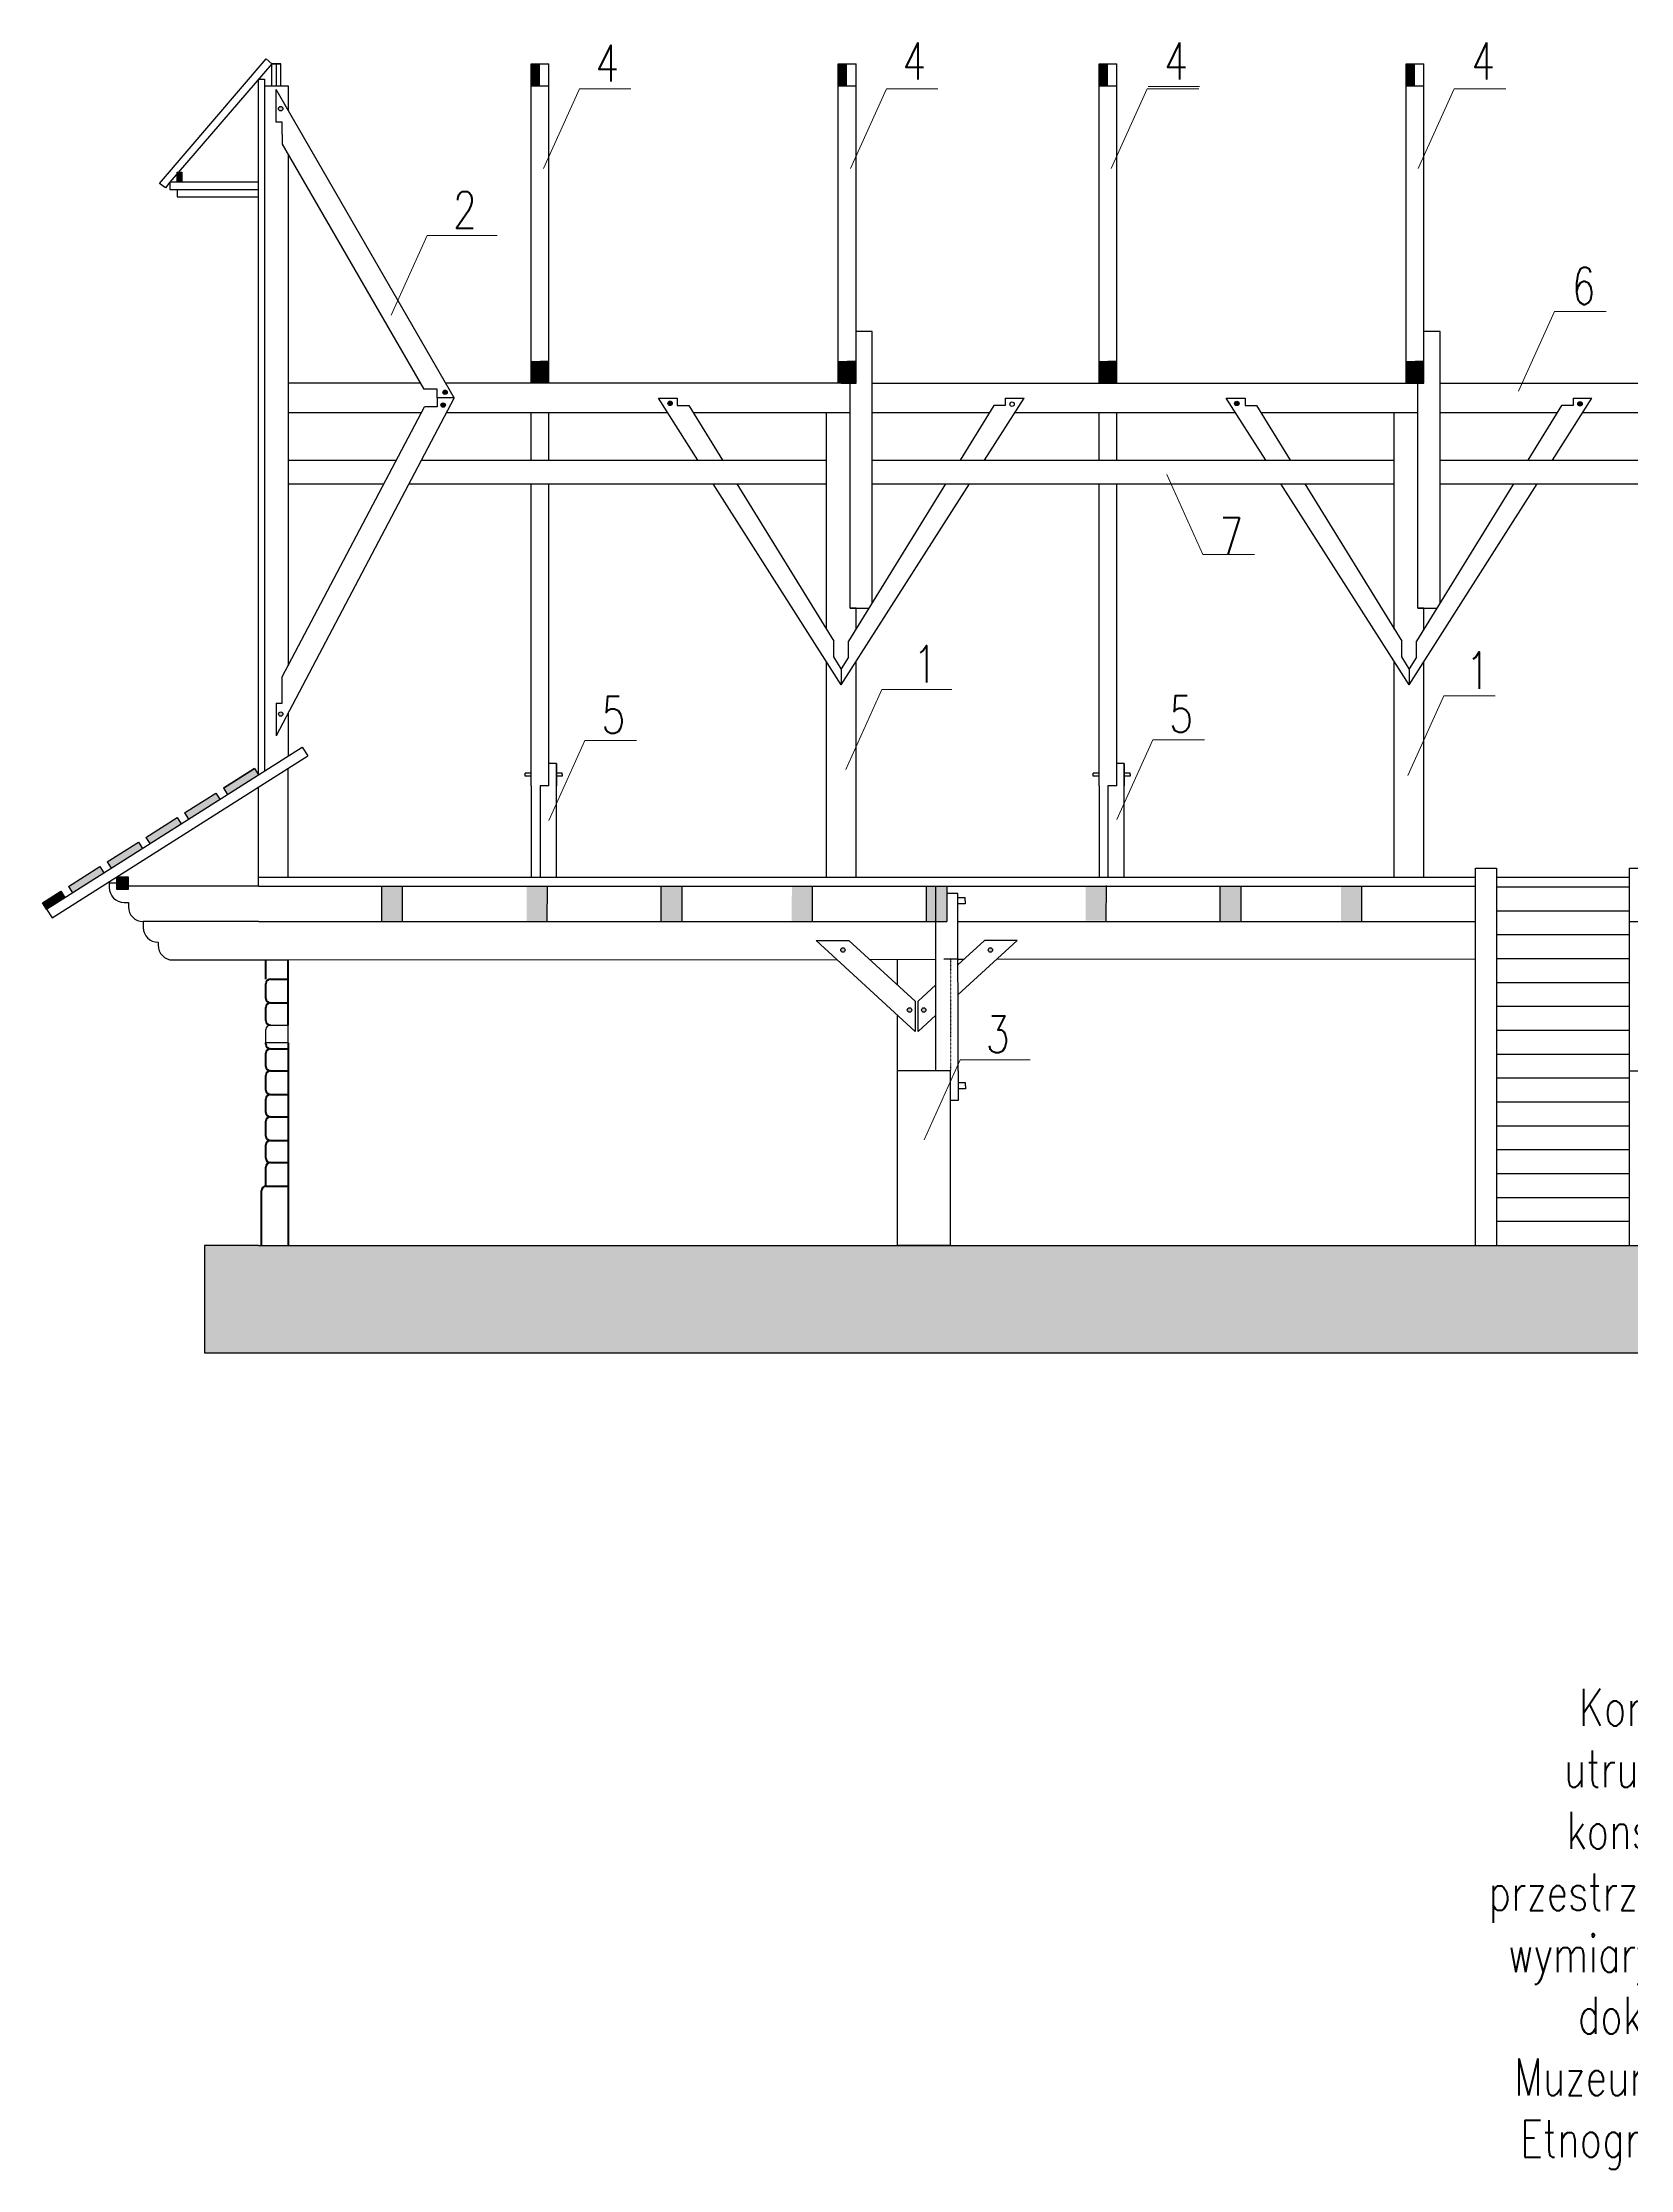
# Model space of a CAD drawing. Header units: millimetres. Extents: x -324080 to 120693, y -32448 to 53734.
# Drawn here: x -194321 to -188952, y 16848 to 24038 of the extents above; entities that cross this region are included whole.
import ezdxf

# ---------------------------------------------------------------- set-up
doc = ezdxf.new("R2010")
doc.units = ezdxf.units.MM
doc.linetypes.add('ACAD_ISO03W100', pattern=[30, 12, -18])
doc.layers.add('przekrój', color=6, linetype='Continuous', lineweight=50)
doc.styles.add('Opisowy', font='simplex.shx', dxfattribs={"width": 0.75, "height": 2.5})

msp = doc.modelspace()

# ---------------------------------------------------------------- hatches: boundary and pattern name
h = msp.add_hatch(color=256)
h.dxf.hatch_style = 1
h.paths.add_polyline_path([(-192638.72, 23966.39), (-192668.72, 23966.39), (-192668.72, 23891.39), (-192638.72, 23891.39)])
h = msp.add_hatch(color=256)
h.dxf.hatch_style = 1
h.paths.add_polyline_path([(-191600.58, 23966.39), (-191630.58, 23966.39), (-191630.58, 23891.39), (-191600.58, 23891.39)])
h = msp.add_hatch(color=256)
h.dxf.hatch_style = 1
h.paths.add_polyline_path([(-190718.72, 23966.39), (-190748.72, 23966.39), (-190748.72, 23891.39), (-190718.72, 23891.39)])
h = msp.add_hatch(color=256)
h.dxf.hatch_style = 1
h.paths.add_polyline_path([(-189680.58, 23966.39), (-189710.58, 23966.39), (-189710.58, 23891.39), (-189680.58, 23891.39)])
h = msp.add_hatch(color=256)
h.dxf.hatch_style = 1
h.paths.add_polyline_path([(-193508.3, 23814.42, 1), (-193523.3, 23814.42, 1)])
h.paths.add_polyline_path([(-193523.18, 21767.81, 1), (-193508.18, 21767.81, 1)])
h = msp.add_hatch(color=256)
h.dxf.hatch_style = 1
h.paths.add_polyline_path([(-193850.58, 23599.72), (-193865.58, 23599.72), (-193865.58, 23566.39), (-193850.58, 23566.39)])
h = msp.add_hatch(color=256)
h.dxf.hatch_style = 1
h.paths.add_polyline_path([(-192608.72, 22961.39), (-192668.72, 22961.39), (-192668.72, 22886.39), (-192608.72, 22886.39)])
h = msp.add_hatch(color=256)
h.dxf.hatch_style = 1
h.paths.add_polyline_path([(-191570.58, 22961.39), (-191630.58, 22961.39), (-191630.58, 22886.39), (-191570.58, 22886.39)])
h = msp.add_hatch(color=256)
h.dxf.hatch_style = 1
h.paths.add_polyline_path([(-190688.72, 22961.39), (-190748.72, 22961.39), (-190748.72, 22886.39), (-190688.72, 22886.39)])
h = msp.add_hatch(color=256)
h.dxf.hatch_style = 1
h.paths.add_polyline_path([(-189650.58, 22961.39), (-189710.58, 22961.39), (-189710.58, 22886.39), (-189650.58, 22886.39)])
h = msp.add_hatch(color=256)
h.dxf.hatch_style = 1
h.paths.add_polyline_path([(-192952.41, 22855.85, 1), (-192967.41, 22855.85, 1)])
h.paths.add_polyline_path([(-192958.88, 22812.51, 1), (-192973.88, 22812.51, 1)])
at = {"transparency": 33554687}
h = msp.add_hatch(color=256, dxfattribs=at)
h.dxf.hatch_style = 1
h.paths.add_polyline_path([(-192191.66, 22818.52, 1), (-192206.66, 22818.52, 1)])
h = msp.add_hatch(color=256, dxfattribs=at)
h.dxf.hatch_style = 1
h.paths.add_polyline_path([(-190290.64, 22817.99, 1), (-190275.64, 22817.99, 1)])
h = msp.add_hatch(color=256, dxfattribs=at)
h.dxf.hatch_style = 1
h.paths.add_polyline_path([(-189130.17, 22816.68, 1), (-189115.17, 22816.68, 1)])
h = msp.add_hatch(color=256)
h.dxf.hatch_style = 1
h.paths.add_polyline_path([(-193590.58, 21562.83), (-193603.96, 21583.94), (-193709.55, 21517.04), (-193696.17, 21495.92)])
h = msp.add_hatch(color=256)
h.dxf.hatch_style = 1
h.paths.add_polyline_path([(-193734.89, 21500.98), (-193840.47, 21434.07), (-193827.09, 21412.96), (-193721.51, 21479.86)])
h = msp.add_hatch(color=256)
h.dxf.hatch_style = 1
h.paths.add_polyline_path([(-193865.81, 21418.02), (-193971.4, 21351.11), (-193958.02, 21329.99), (-193852.43, 21396.9)])
h = msp.add_hatch(color=256)
h.dxf.hatch_style = 1
h.paths.add_polyline_path([(-193996.74, 21335.05), (-194102.33, 21268.15), (-194088.95, 21247.03), (-193983.36, 21313.93)])
h = msp.add_hatch(color=256)
h.dxf.hatch_style = 1
h.paths.add_polyline_path([(-194127.67, 21252.09), (-194233.26, 21185.18), (-194219.87, 21164.06), (-194114.29, 21230.97)])
h = msp.add_hatch(color=256)
h.dxf.hatch_style = 1
h.paths.add_polyline_path([(-194030.45, 21216.39), (-194070.45, 21216.39), (-194070.45, 21176.39), (-194030.45, 21176.39)])
h = msp.add_hatch(color=256)
h.dxf.hatch_style = 1
h.paths.add_polyline_path([(-194321.01, 21129.57), (-194307.63, 21108.46), (-194245.22, 21148.01), (-194258.6, 21169.12)])
h = msp.add_hatch(color=256)
h.dxf.hatch_style = 1
h.paths.add_polyline_path([(-193104.52, 21184.67), (-193174.01, 21184.75), (-193174.18, 21065.81), (-193104.7, 21065.72)])
h = msp.add_hatch(color=256)
h.dxf.hatch_style = 1
h.paths.add_polyline_path([(-192615.31, 21185.48), (-192684.41, 21185.57), (-192684.64, 21066.39), (-192615.58, 21066.3)])
h = msp.add_hatch(color=256)
h.dxf.hatch_style = 1
h.paths.add_polyline_path([(-192229.2, 21064.5), (-192159.73, 21064.4), (-192159.54, 21183.47), (-192229.04, 21183.56)])
h = msp.add_hatch(color=256)
h.dxf.hatch_style = 1
h.paths.add_polyline_path([(-191718.44, 21185.48), (-191787.54, 21185.57), (-191787.78, 21066.39), (-191718.71, 21066.3)])
h = msp.add_hatch(color=256)
h.dxf.hatch_style = 1
h.paths.add_polyline_path([(-191263, 21185.48), (-191332.1, 21185.57), (-191332.33, 21066.39), (-191263.27, 21066.3)])
h = msp.add_hatch(color=256)
h.dxf.hatch_style = 1
h.paths.add_polyline_path([(-190725.28, 21188.07), (-190794.37, 21188.16), (-190794.61, 21068.98), (-190725.54, 21068.88)])
h = msp.add_hatch(color=256)
h.dxf.hatch_style = 1
h.paths.add_polyline_path([(-190339.17, 21066.39), (-190269.93, 21066.29), (-190269.74, 21185.59), (-190339.01, 21185.67)])
h = msp.add_hatch(color=256)
h.dxf.hatch_style = 1
h.paths.add_polyline_path([(-189861.69, 21185.48), (-189930.79, 21185.57), (-189931.02, 21066.39), (-189861.96, 21066.3)])
h = msp.add_hatch(color=256)
h.dxf.hatch_style = 1
h.paths.add_polyline_path([(-191397.11, 20767.28, 1), (-191382.11, 20767.28, 1)])
h.paths.add_polyline_path([(-191622.39, 20970.38, 1), (-191607.39, 20970.38, 1)])
h = msp.add_hatch(color=256)
h.dxf.hatch_style = 1
h.paths.add_polyline_path([(-191349.05, 20767.28, 1), (-191334.05, 20767.28, 1)])
h.paths.add_polyline_path([(-191123.77, 20970.38, 1), (-191108.77, 20970.38, 1)])
h = msp.add_hatch(dxfattribs=at)
h.set_pattern_fill('GRAVEL', color=256, scale=12.5)
h.set_pattern_definition([(228.01279, (-214356.793, 31235.84), (-2540, -2857.5), [42.7152, -4228.8105]), (184.96974, (-214385.368, 31204.09), (3809.9999985, 317.500018), [73.3006, -7256.756]), (132.51045, (-214458.393, 31197.74), (3175.000001, -3492.499999), [51.6852, -5116.8403]), (267.27369, (-214582.218, 31118.366), (317.500001, 6350), [66.7506, -6608.3047]), (292.833654, (-214585.393, 31051.69), (-1587.5, 3810), [65.4542, -6479.976]), (357.27369, (-214559.993, 30991.366), (-6350, 317.500001), [66.7506, -6608.3047]), (37.69424, (-214493.318, 30988.191), (-4127.5, -3175.0000002), [88.2742, -8739.1394]), (72.25533, (-214423.468, 31042.166), (2222.5000006, 6985), [83.34, -8250.657]), (121.429566, (-214398.068, 31121.54), (-2540.0000004, 4127.5), [66.9766, -6630.6932]), (175.23636, (-214432.993, 31178.69), (3492.5, -317.5), [76.4642, -3746.742]), (222.397438, (-214509.193, 31185.041), (-3810, -3492.5), [98.8847, -9789.5966]), (138.81407, (-214267.893, 31115.19), (-2222.5, 1905), [33.7506, -3341.3207]), (171.469234, (-214293.293, 31137.416), (4127.5, -634.999999), [64.2102, -6356.83]), (225, (-214356.8, 31146.94), (-4e-14, -317.5), [44.9012, -404.1116]), (203.19859, (-214379.018, 31185.04), (1587.5, 635), [24.1802, -2393.8278]), (291.8014, (-214401.24, 31175.516), (-317.5, 952.5), [34.1957, -1675.594]), (30.96376, (-214388.543, 31143.766), (952.5, 635), [55.54, -1795.7873]), (161.56505, (-214340.92, 31172.34), (635, -317.5), [40.161, -963.8623]), (16.38954, (-214585.393, 31175.516), (3175, 952.5), [56.261, -5569.8533]), (70.346176, (-214531.418, 31191.39), (-1270, -3492.5), [47.2, -4672.777]), (293.19859, (-214340.918, 31235.84), (-635, 1587.5), [48.36, -2369.648]), (343.61046, (-214321.868, 31191.39), (-3175, 952.5), [56.261, -5569.8533]), (339.44395, (-214585.393, 30978.666), (-1587.5, 635), [54.2544, -2658.4668]), (294.77514, (-214534.593, 30959.616), (-1587.500002, 3492.499999), [45.459, -4500.4492]), (66.80141, (-214337.743, 30918.34), (635, 1587.5), [48.36, -2369.648]), (17.354025, (-214318.693, 30962.79), (-4127.5, -1270), [53.2228, -5269.047]), (69.44395, (-214493.318, 30918.34), (-635, -1587.5), [27.1272, -2685.594]), (101.30993, (-214356.79, 30918.34), (-317.5, 1270), [16.1893, -1602.7494]), (165.96376, (-214359.97, 30934.216), (952.5, -317.5), [65.4542, -1243.6318]), (186.009006, (-214423.468, 30950.09), (3175, 317.5), [60.6584, -6005.1706]), (303.69007, (-214388.54, 31115.19), (-317.5, 635), [45.7905, -1098.972]), (353.157227, (-214363.143, 31077.09), (5397.5, -634.9999997), [79.9446, -7914.5011]), (60.9454, (-214283.768, 31067.566), (-1270, -2222.5), [32.6885, -3236.174]), (90, (-214267.9, 31096.14), (-317.5, 317.5), [19.05, -298.45]), (120.25644, (-214429.818, 30959.616), (1270, -2222.5), [44.1084, -4366.7426]), (48.01279, (-214452.043, 30997.716), (2540, 2857.5), [85.4304, -4186.0953]), (0, (-214394.9, 31061.2), (317.5, 317.5), [82.55, -234.95]), (325.30485, (-214312.343, 31061.216), (3175.000001, -2222.499998), [50.2012, -4969.9146]), (254.0546, (-214271.068, 31032.64), (-317.5, -1270), [46.2286, -2265.2063]), (207.645975, (-214283.768, 30988.19), (-6032.5, -3174.9999996), [75.2681, -7451.558]), (175.42608, (-214350.443, 30953.266), (-4127.5, 317.5), [79.6287, -7883.2308])])
h.paths.add_polyline_path([(-184202.16, 19971.39), (-184252.16, 19971.39), (-193590.58, 19971.39), (-193773.08, 19971.39), (-193773.08, 19728.89), (-193773.08, 19658.89), (-193773.08, 19608.89), (-184202.16, 19608.89)])

# ---------------------------------------------------------------- linework, layer by layer
for p, q in [((-193925.58, 23561.39), (-193564.51, 23982.72)), ((-193545.58, 23966.39), (-193890.58, 23566.39)), ((-193564.51, 23982.72), (-193545.58, 23966.39)), ((-193545.58, 23966.39), (-193515.58, 23966.39)), ((-193515.58, 23966.39), (-193545.58, 23966.39)), ((-193545.58, 23891.39), (-193545.58, 23966.39)), ((-193530.58, 23966.39), (-193530.58, 23891.39)), ((-193515.58, 23891.39), (-193515.58, 23966.39)), ((-192668.72, 22886.39), (-192668.72, 23966.39)), ((-192668.72, 23966.39), (-192608.72, 23966.39)), ((-192608.72, 22886.39), (-192608.72, 23966.39)), ((-191630.58, 22886.39), (-191630.58, 23966.39)), ((-191630.58, 23966.39), (-191570.58, 23966.39)), ((-191570.58, 22886.39), (-191570.58, 23966.39)), ((-190748.72, 22886.39), (-190748.72, 23966.39)), ((-190748.72, 23966.39), (-190688.72, 23966.39)), ((-190688.72, 22886.39), (-190688.72, 23966.39)), ((-189710.58, 22886.39), (-189710.58, 23966.39)), ((-189710.58, 23966.39), (-189650.58, 23966.39)), ((-189650.58, 22886.39), (-189650.58, 23966.39)), ((-193590.58, 21562.83), (-193590.58, 23914.22)), ((-193590.58, 23914.22), (-193570.58, 23914.22)), ((-193570.58, 23914.22), (-193570.58, 21575.5)), ((-193570.58, 23891.39), (-193490.58, 23891.39)), ((-193570.58, 23891.39), (-193570.58, 23566.39)), ((-192929.08, 22836.63), (-193530.58, 23879.15)), ((-193530.58, 23768.89), (-193530.58, 23879.15)), ((-193490.58, 23891.39), (-193490.58, 23809.82)), ((-192668.72, 23891.39), (-192608.72, 23891.39)), ((-191630.58, 23891.39), (-191570.58, 23891.39)), ((-190748.72, 23891.39), (-190688.72, 23891.39)), ((-189710.58, 23891.39), (-189650.58, 23891.39)), ((-193510.58, 23768.89), (-193530.58, 23768.89)), ((-193510.58, 23728.89), (-193510.58, 23768.89)), ((-193510.58, 23728.89), (-193510.58, 23694.32)), ((-193510.58, 23694.32), (-193031.69, 22866.51)), ((-193490.58, 23659.75), (-193490.58, 21931.39)), ((-193865.58, 23566.39), (-193865.58, 23599.72)), ((-193865.58, 23599.72), (-193850.58, 23599.72)), ((-193850.58, 23599.72), (-193850.58, 23566.39)), ((-193905.58, 23546.39), (-193925.58, 23561.39)), ((-193890.58, 23566.39), (-193905.58, 23546.39)), ((-193590.58, 23566.39), (-193890.58, 23566.39)), ((-193890.58, 23566.39), (-193890.58, 23541.39)), ((-193890.58, 23541.39), (-193590.58, 23541.39)), ((-193865.58, 23541.39), (-193865.58, 23516.39)), ((-193865.58, 23516.39), (-193590.58, 23516.39)), ((-191515.58, 23061.39), (-191570.58, 23061.39)), ((-191515.58, 22144.63), (-191515.58, 23061.39)), ((-189595.58, 23061.39), (-189650.58, 23061.39)), ((-189595.58, 22144.63), (-189595.58, 23061.39)), ((-192638.72, 22961.39), (-192608.72, 22961.39)), ((-191600.58, 22961.39), (-191570.58, 22961.39)), ((-190718.72, 22961.39), (-190688.72, 22961.39)), ((-189680.58, 22961.39), (-189650.58, 22961.39)), ((-193043.19, 22886.39), (-193490.58, 22886.39)), ((-192986.76, 22866.51), (-193031.69, 22866.51)), ((-192986.67, 22836.51), (-192986.76, 22866.51)), ((-191620.58, 22886.39), (-192957.79, 22886.39)), ((-191620.58, 22886.39), (-191570.58, 22886.39)), ((-191570.58, 22886.39), (-191590.58, 22886.39)), ((-191590.58, 22126.39), (-191590.58, 22886.39)), ((-191515.58, 22886.39), (-189650.58, 22886.39)), ((-189670.58, 22126.39), (-189670.58, 22886.39)), ((-189595.58, 22886.39), (-187830.58, 22886.39)), ((-192929.08, 22836.63), (-193530.58, 21694.4)), ((-193510.58, 21893.39), (-193029.99, 22806.51)), ((-192986.59, 22806.51), (-193029.99, 22806.51)), ((-192929.08, 22836.63), (-192986.67, 22836.47)), ((-192986.67, 22836.51), (-192986.59, 22806.51)), ((-192104.89, 22626.39), (-192238.72, 22836.39)), ((-192238.72, 22836.39), (-192175.21, 22836.39)), ((-192175.21, 22836.39), (-192175.21, 22811.39)), ((-192175.21, 22811.39), (-192136.3, 22811.39)), ((-192136.3, 22811.39), (-192022.34, 22626.39)), ((-191104.86, 22811.39), (-191218.82, 22626.39)), ((-191136.26, 22626.39), (-191002.44, 22836.39)), ((-191065.95, 22811.39), (-191104.86, 22811.39)), ((-191065.95, 22836.39), (-191002.44, 22836.39)), ((-191065.95, 22836.39), (-191065.95, 22811.39)), ((-190184.89, 22626.39), (-190318.72, 22836.39)), ((-190318.72, 22836.39), (-190255.21, 22836.39)), ((-190255.21, 22836.39), (-190255.21, 22811.39)), ((-190255.21, 22811.39), (-190216.3, 22811.39)), ((-190216.3, 22811.39), (-190102.34, 22626.39)), ((-189184.86, 22811.39), (-189298.82, 22626.39)), ((-189216.26, 22626.39), (-189082.44, 22836.39)), ((-189145.95, 22811.39), (-189184.86, 22811.39)), ((-189145.95, 22836.39), (-189082.44, 22836.39)), ((-189145.95, 22836.39), (-189145.95, 22811.39)), ((-193040.58, 22786.39), (-193490.58, 22786.39)), ((-192206.85, 22786.39), (-192955.54, 22786.39)), ((-192206.85, 22786.39), (-192955.54, 22786.39)), ((-192668.72, 22626.39), (-192668.72, 22786.39)), ((-192608.72, 22626.39), (-192608.72, 22786.39)), ((-191590.58, 22786.39), (-192120.9, 22786.39)), ((-191670.58, 22055.35), (-191670.58, 22786.39)), ((-191120.26, 22786.39), (-191515.58, 22786.39)), ((-190286.85, 22786.39), (-191034.3, 22786.39)), ((-190748.72, 22626.39), (-190748.72, 22786.39)), ((-190688.72, 22626.39), (-190688.72, 22786.39)), ((-189750.58, 22786.39), (-190200.9, 22786.39)), ((-189670.58, 22786.39), (-189750.58, 22786.39)), ((-189750.58, 22055.35), (-189750.58, 22786.39)), ((-189200.26, 22786.39), (-189595.58, 22786.39)), ((-188466.85, 22786.39), (-189114.3, 22786.39)), ((-193490.58, 22626.39), (-193124.79, 22626.39)), ((-193039.8, 22626.39), (-191670.58, 22626.39)), ((-191515.58, 22626.39), (-189750.58, 22626.39)), ((-189595.58, 22626.39), (-187930.58, 22626.39)), ((-193490.58, 22546.39), (-193166.89, 22546.39)), ((-193081.92, 22546.39), (-191670.58, 22546.39)), ((-192668.72, 21525.57), (-192668.72, 22546.39)), ((-192608.72, 21736.66), (-192608.72, 22546.39)), ((-191620.58, 21866.39), (-192053.91, 22546.39)), ((-191973.06, 22546.39), (-191645.58, 22014.77)), ((-191620.58, 21866.39), (-191187.25, 22546.39)), ((-191268.1, 22546.39), (-191595.58, 22014.75)), ((-191515.58, 22546.39), (-189750.58, 22546.39)), ((-190748.72, 21525.57), (-190748.72, 22546.39)), ((-190688.72, 21736.66), (-190688.72, 22546.39)), ((-189700.58, 21866.39), (-190133.91, 22546.39)), ((-190053.06, 22546.39), (-189725.58, 22014.77)), ((-189700.58, 21866.39), (-189267.25, 22546.39)), ((-189348.1, 22546.39), (-189675.58, 22014.75)), ((-189595.58, 22546.39), (-187930.58, 22546.39)), ((-191570.58, 22126.39), (-191590.58, 22126.39)), ((-191590.58, 22126.39), (-191526.82, 22126.39)), ((-191570.58, 22055.35), (-191570.58, 22126.39)), ((-191570.58, 22126.39), (-191526.82, 22126.39)), ((-189650.58, 22126.39), (-189670.58, 22126.39)), ((-189670.58, 22126.39), (-189606.82, 22126.39)), ((-189650.58, 22055.35), (-189650.58, 22126.39)), ((-189650.58, 22126.39), (-189606.82, 22126.39)), ((-191645.58, 21960.85), (-191645.58, 22014.77)), ((-191595.58, 21960.2), (-191595.58, 22014.75)), ((-189725.58, 21960.85), (-189725.58, 22014.77)), ((-189675.58, 21960.2), (-189675.58, 22014.75)), ((-191670.58, 21216.39), (-191670.58, 21944.85)), ((-191620.59, 21920.3), (-191645.58, 21960.85)), ((-191595.58, 21960.2), (-191620.59, 21920.3)), ((-191570.58, 21216.39), (-191570.58, 21944.85)), ((-189750.58, 21216.39), (-189750.58, 21944.85)), ((-189700.59, 21920.3), (-189725.58, 21960.85)), ((-189675.58, 21960.2), (-189700.59, 21920.3)), ((-189650.58, 21216.39), (-189650.58, 21944.85)), ((-193510.58, 21804.4), (-193510.58, 21893.39)), ((-191620.59, 21920.3), (-191620.58, 21866.39)), ((-189700.59, 21920.3), (-189700.58, 21866.39)), ((-193530.58, 21804.4), (-193530.58, 21694.4)), ((-193530.58, 21804.4), (-193510.58, 21804.4)), ((-193490.58, 21770.36), (-193490.58, 21626.19)), ((-192608.72, 21525.57), (-192608.72, 21736.66)), ((-190688.72, 21525.57), (-190688.72, 21736.66)), ((-194307.63, 21108.46), (-193442.76, 21656.5)), ((-193442.76, 21656.5), (-193424.02, 21626.93)), ((-194288.9, 21078.89), (-193424.02, 21626.93)), ((-193709.55, 21517.04), (-193603.96, 21583.94)), ((-193603.96, 21583.94), (-193709.55, 21517.04)), ((-193603.96, 21583.94), (-193590.58, 21562.83)), ((-193490.58, 21216.39), (-193490.58, 21584.76)), ((-192583.72, 21600.57), (-192608.72, 21600.57)), ((-192583.72, 21216.39), (-192583.72, 21600.57)), ((-192583.72, 21600.57), (-192583.72, 21525.57)), ((-190663.72, 21600.57), (-190688.72, 21600.57)), ((-190663.72, 21216.39), (-190663.72, 21600.57)), ((-190663.72, 21600.57), (-190663.72, 21525.57)), ((-193840.47, 21434.07), (-193734.89, 21500.98)), ((-193734.89, 21500.98), (-193721.51, 21479.86)), ((-193709.55, 21517.04), (-193696.17, 21495.92)), ((-193590.58, 21216.39), (-193590.58, 21521.39)), ((-192668.72, 21568.07), (-192688.72, 21568.07)), ((-192688.72, 21558.07), (-192688.72, 21568.07)), ((-192668.72, 21558.07), (-192688.72, 21558.07)), ((-192668.72, 21525.57), (-192668.72, 21216.39)), ((-192608.72, 21525.57), (-192638.72, 21525.57)), ((-192638.72, 21525.57), (-192638.72, 21216.39)), ((-192563.72, 21568.07), (-192583.72, 21568.07)), ((-192563.72, 21558.07), (-192583.72, 21558.07)), ((-192563.72, 21563.07), (-192563.72, 21568.07)), ((-192563.72, 21563.07), (-192563.72, 21558.07)), ((-190748.72, 21568.07), (-190768.72, 21568.07)), ((-190768.72, 21558.07), (-190768.72, 21568.07)), ((-190748.72, 21558.07), (-190768.72, 21558.07)), ((-190748.72, 21525.57), (-190748.72, 21216.39)), ((-190688.72, 21525.57), (-190718.72, 21525.57)), ((-190718.72, 21525.57), (-190718.72, 21216.39)), ((-190643.72, 21568.07), (-190663.72, 21568.07)), ((-190643.72, 21558.07), (-190663.72, 21558.07)), ((-190643.72, 21563.07), (-190643.72, 21568.07)), ((-190643.72, 21563.07), (-190643.72, 21558.07)), ((-193840.47, 21434.07), (-193827.09, 21412.96)), ((-193971.4, 21351.11), (-193865.81, 21418.02)), ((-193865.81, 21418.02), (-193852.43, 21396.9)), ((-194102.33, 21268.15), (-193996.74, 21335.05)), ((-193996.74, 21335.05), (-193983.36, 21313.93)), ((-193971.4, 21351.11), (-193958.02, 21329.99)), ((-194233.26, 21185.18), (-194127.67, 21252.09)), ((-194127.67, 21252.09), (-194114.29, 21230.97)), ((-194102.33, 21268.15), (-194088.95, 21247.03)), ((-194030.45, 21216.39), (-194070.45, 21216.39)), ((-194070.45, 21216.39), (-194070.45, 21176.39)), ((-194030.45, 21176.39), (-194030.45, 21216.39)), ((-193590.58, 21186.39), (-193590.58, 21216.39)), ((-193590.58, 21216.39), (-189475.58, 21216.39)), ((-189475.58, 19971.39), (-189475.58, 21246.39)), ((-189475.58, 21246.39), (-189405.58, 21246.39)), ((-189405.58, 21246.39), (-189405.58, 19971.39)), ((-189405.58, 21216.39), (-188955.58, 21216.39)), ((-188955.58, 21066.39), (-188955.58, 21246.39)), ((-188955.58, 21246.39), (-188885.58, 21246.39)), ((-194321.01, 21129.57), (-194258.6, 21169.12)), ((-194258.6, 21169.12), (-194245.22, 21148.01)), ((-194233.26, 21185.18), (-194219.87, 21164.06)), ((-194070.45, 21196.39), (-194095.45, 21196.39)), ((-194095.45, 21196.39), (-194095.45, 21181.39)), ((-194070.45, 21176.39), (-194030.45, 21176.39)), ((-193590.58, 21186.39), (-194030.45, 21186.39)), ((-193590.58, 21186.39), (-189475.58, 21186.39)), ((-191300.58, 20561.39), (-191300.58, 21186.39)), ((-191226.76, 21161.39), (-191263.27, 21161.32)), ((-191225.58, 20561.39), (-191226.76, 21161.39)), ((-191201.71, 21146.39), (-191226.73, 21146.34)), ((-191201.71, 21136.39), (-191201.71, 21146.39)), ((-194307.63, 21108.46), (-194321.01, 21129.57)), ((-194307.63, 21108.46), (-194307.63, 21108.46)), ((-194307.63, 21108.46), (-194288.9, 21078.89)), ((-194045.45, 21131.39), (-194030.45, 21131.39)), ((-194030.45, 21131.39), (-194030.45, 21116.39)), ((-191201.71, 21126.39), (-191226.69, 21126.34)), ((-191201.71, 21136.39), (-191201.71, 21126.39)), ((-193590.58, 21066.39), (-193980.45, 21066.39)), ((-193980.45, 21066.39), (-193980.45, 21066.39)), ((-193980.45, 21066.39), (-193980.45, 21046.39)), ((-193930.45, 20996.39), (-193930.45, 20996.39)), ((-193930.45, 20996.39), (-193930.44, 20986.46)), ((-193590.58, 21066.39), (-191263.27, 21066.39)), ((-191370.58, 20694.94), (-191705.39, 21002.68)), ((-191705.39, 21002.68), (-191594.46, 21002.58)), ((-191370.58, 20796.81), (-191594.46, 21002.58)), ((-191226.57, 21066.39), (-189475.58, 21066.39)), ((-191226.28, 20920.24), (-191136.7, 21002.58)), ((-191226.08, 20818.56), (-191025.76, 21002.68)), ((-191025.76, 21002.68), (-191136.7, 21002.58)), ((-188955.58, 21066.39), (-184252.16, 21066.39)), ((-188955.58, 19971.39), (-188955.58, 21066.39)), ((-193880.4, 20936.5), (-193490.58, 20936.5)), ((-193490.58, 20936.84), (-191635.52, 20938.45)), ((-191524.79, 20938.55), (-191300.58, 20938.74)), ((-191430.58, 20851.96), (-191430.58, 20938.63)), ((-191226.32, 20938.81), (-191273.66, 20938.77)), ((-191226.32, 20938.81), (-191206.07, 20938.83)), ((-191095.13, 20938.92), (-189475.58, 20940.33)), ((-191370.58, 20796.81), (-191370.58, 20694.94)), ((-191360.58, 20796.81), (-191300.58, 20851.96)), ((-191360.58, 20694.94), (-191360.58, 20796.81)), ((-193550.58, 20716.39), (-193490.58, 20716.39)), ((-193490.58, 20656.39), (-193490.58, 20716.39)), ((-191430.58, 19971.39), (-191430.58, 20750.09)), ((-191360.58, 20694.94), (-191300.58, 20750.09)), ((-193565.58, 20656.39), (-193565.58, 20701.39)), ((-193490.58, 20656.39), (-193565.58, 20656.39)), ((-191250.58, 20561.39), (-191430.58, 20561.39)), ((-191250.58, 19971.39), (-191250.58, 20561.39)), ((-191225.58, 20561.39), (-191225.58, 20461.39)), ((-191200.58, 20521.39), (-191225.58, 20521.39)), ((-191200.58, 20501.39), (-191225.58, 20501.39)), ((-191200.58, 20511.39), (-191200.58, 20521.39)), ((-191200.58, 20511.39), (-191200.58, 20501.39)), ((-188955.58, 20561.39), (-188820.58, 20561.39)), ((-191225.58, 20461.39), (-191250.58, 20461.39)), ((-193590.58, 19971.39), (-193773.08, 19971.39)), ((-193773.08, 19971.39), (-193773.08, 19608.89)), ((-193590.58, 19971.39), (-184252.16, 19971.39)), ((-191250.58, 19971.39), (-191430.58, 19971.39)), ((-193773.08, 19608.89), (-184202.16, 19608.89))]:
    msp.add_line(p, q)
at = {"lineweight": 20}
for p, q in [((-192505.85, 23882.05), (-192627.64, 23612.28)), ((-192505.85, 23882.05), (-192331.84, 23882.05)), ((-191467.71, 23882.05), (-191589.51, 23612.28)), ((-191467.71, 23882.05), (-191293.71, 23882.05)), ((-190585.85, 23882.05), (-190707.64, 23612.28)), ((-190585.85, 23882.05), (-190411.84, 23882.05)), ((-190582.99, 23889.26), (-190408.99, 23889.26)), ((-189547.71, 23882.05), (-189669.51, 23612.28)), ((-189547.71, 23882.05), (-189373.71, 23882.05)), ((-193020.74, 23386.16), (-193142.53, 23116.4)), ((-193020.74, 23386.16), (-192783.74, 23386.16)), ((-189208.58, 23129.19), (-189330.38, 22859.42)), ((-189208.58, 23129.19), (-189034.58, 23129.19)), ((-190397.52, 22307.81), (-190519.31, 22577.57)), ((-190397.52, 22307.81), (-190223.51, 22307.81)), ((-191483.78, 21850.39), (-191605.58, 21580.62)), ((-191483.78, 21850.39), (-191246.78, 21850.39)), ((-189583.43, 21829.58), (-189705.23, 21559.81)), ((-189583.43, 21829.58), (-189409.43, 21829.58)), ((-192486.92, 21678.25), (-192608.72, 21408.48)), ((-192486.92, 21678.25), (-192312.92, 21678.25)), ((-190566.92, 21681.19), (-190688.72, 21411.42)), ((-190566.92, 21681.19), (-190392.92, 21681.19)), ((-191218.78, 20598.66), (-191340.58, 20328.89)), ((-191218.78, 20598.66), (-190981.78, 20598.66))]:
    msp.add_line(p, q, dxfattribs=at)
at = {"linetype": 'Continuous', "lineweight": 25, "ltscale": 0.1}
for p, q in [((-193174.18, 21065.81), (-193174.01, 21184.75)), ((-193104.52, 21184.67), (-193104.7, 21065.72)), ((-192615.31, 21185.48), (-192615.58, 21066.3)), ((-192229.2, 21064.5), (-192229.04, 21183.56)), ((-192159.54, 21183.47), (-192159.73, 21064.4)), ((-191718.44, 21185.48), (-191718.71, 21066.3)), ((-191332.33, 21066.39), (-191332.1, 21185.57)), ((-191263, 21185.48), (-191263.27, 21066.3)), ((-190725.28, 21188.07), (-190725.54, 21068.88)), ((-190339.17, 21066.39), (-190339.01, 21185.67)), ((-190269.74, 21185.59), (-190269.93, 21066.29)), ((-189861.69, 21185.48), (-189861.96, 21066.3))]:
    msp.add_line(p, q, dxfattribs=at)
at = {"lineweight": 25}
for p, q in [((-188955.58, 21182.64), (-189405.58, 21182.64)), ((-188955.58, 21101.89), (-189405.58, 21101.89)), ((-188955.58, 21021.14), (-189405.58, 21021.14)), ((-188955.58, 20940.39), (-189405.58, 20940.39)), ((-188955.58, 20859.64), (-189405.58, 20859.64)), ((-188955.58, 20778.89), (-189405.58, 20778.89)), ((-188955.58, 20698.14), (-189405.58, 20698.14)), ((-188955.58, 20617.39), (-189405.58, 20617.39)), ((-188955.58, 20536.64), (-189405.58, 20536.64)), ((-188955.58, 20455.89), (-189405.58, 20455.89)), ((-188955.58, 20375.14), (-189405.58, 20375.14)), ((-188955.58, 20294.39), (-189405.58, 20294.39)), ((-188955.58, 20213.64), (-189405.58, 20213.64)), ((-188955.58, 20132.89), (-189405.58, 20132.89)), ((-188955.58, 20052.14), (-189405.58, 20052.14))]:
    msp.add_line(p, q, dxfattribs=at)
at = {"linetype": 'ACAD_ISO03W100', "ltscale": 0.05}
msp.add_line((-191250.58, 20561.39), (-191250.25, 20938.79), dxfattribs=at)
for centre in [(-193515.8, 23814.42), (-192966.38, 22812.51), (-192959.91, 22855.85), (-192199.16, 22818.52), (-191042.88, 22815.44), (-190283.14, 22817.99), (-189122.67, 22816.68), (-193515.68, 21767.81), (-191614.89, 20970.38), (-191116.27, 20970.38), (-191389.61, 20767.28), (-191341.55, 20767.28)]:
    msp.add_circle(centre, 7.5)
for centre, radius, start, end in [((-194045.45, 21181.39), 50, 180, 270), ((-193980.45, 21116.39), 50, 180, 270), ((-193930.45, 21046.39), 50, 180, 270), ((-193880.44, 20986.5), 50, 180.049824, 270.049824), ((-193550.58, 20701.39), 15, 90, 180)]:
    msp.add_arc(centre, radius, start, end)
at = {"layer": 'przekrój'}
for p, q in [((-193565.58, 20871.39), (-193565.58, 20936.75)), ((-193490.58, 20716.39), (-193490.58, 20936.84)), ((-193565.58, 20806.39), (-193565.58, 20856.39)), ((-193550.58, 20871.39), (-193490.58, 20871.39)), ((-193550.58, 20791.39), (-193490.58, 20791.39)), ((-193565.58, 20731.39), (-193565.58, 20776.39)), ((-193565.58, 20651.39), (-193565.58, 20656.39)), ((-193490.58, 20656.39), (-193490.58, 19971.39)), ((-193565.58, 20576.39), (-193565.58, 20621.39)), ((-193550.58, 20636.39), (-193490.58, 20636.39)), ((-193565.58, 20496.39), (-193565.58, 20546.39)), ((-193550.58, 20561.39), (-193490.58, 20561.39)), ((-193565.58, 20421.39), (-193565.58, 20466.39)), ((-193550.58, 20481.39), (-193490.58, 20481.39)), ((-193565.58, 20341.39), (-193565.58, 20391.39)), ((-193550.58, 20406.39), (-193490.58, 20406.39)), ((-193565.58, 20266.39), (-193565.58, 20311.39)), ((-193550.58, 20326.39), (-193490.58, 20326.39)), ((-193565.58, 20171.39), (-193565.58, 20236.39)), ((-193550.58, 20251.39), (-193490.58, 20251.39)), ((-193580.58, 19971.39), (-193580.58, 20156.39)), ((-193565.58, 20171.39), (-193490.58, 20171.39))]:
    msp.add_line(p, q, dxfattribs=at)
for centre, start, end in [((-193550.58, 20856.39), 90, 180), ((-193550.58, 20806.39), 180, 270), ((-193550.58, 20776.39), 90, 180), ((-193550.58, 20731.39), 180, 270), ((-193550.58, 20651.39), 180, 270), ((-193550.58, 20621.39), 90, 180), ((-193550.58, 20576.39), 180, 270), ((-193550.58, 20546.39), 90, 180), ((-193550.58, 20496.39), 180, 270), ((-193550.58, 20466.39), 90, 180), ((-193550.58, 20421.39), 180, 270), ((-193550.58, 20391.39), 90, 180), ((-193550.58, 20341.39), 180, 270), ((-193550.58, 20311.39), 90, 180), ((-193550.58, 20266.39), 180, 270), ((-193550.58, 20236.39), 90, 180), ((-193565.58, 20156.39), 90, 180)]:
    msp.add_arc(centre, 15, start, end, dxfattribs=at)

# ---------------------------------------------------------------- texts
at = {"lineweight": 20, "char_height": 25, "style": 'Opisowy'}
for s, insert, width, attachment_point in [('\\pi53.51997;{\\H5x;4}', (-192505.85, 24030.9), 180.804, 1), ('\\pi53.51997;{\\H5x;4}', (-191467.71, 24038.12), 180.804, 1), ('\\pi53.51997;{\\H5x;4}', (-190582.99, 24038.12), 180.804, 1), ('\\pi53.51997;{\\H5x;4}', (-189544.45, 24038.12), 180.804, 1), ('\\pi87.25105;{\\H5x;2}', (-193020.74, 23535.02), 237.0021, 1), ('\\pi57.98425;{\\H5x;6}', (-189208.58, 23278.04), 180.804, 1), ('\\pi55.75211;{\\H5x;7}', (-190397.52, 22307.81), 180.804, 7), ('\\pi107.34034;{\\H5x;1}', (-191483.78, 21999.24), 237.0021, 1), ('\\pi75.84139;{\\H5x;1}', (-189583.43, 21978.43), 180.804, 1), ('\\pi55.75211;{\\H5x;5}', (-192486.92, 21827.1), 180.804, 1), ('\\pi55.75211;{\\H5x;5}', (-190566.92, 21830.04), 180.804, 1), ('\\pi87.25105,t462.25105;{\\H5x;3}', (-191218.78, 20747.51), 237.0021, 1), ('\\pi307.77057;{\\H5x;Komentarz: W związku z \\P\\pi256.43129;utrudnionym dostępem do \\P\\pi265.35986;konstrukcji dachowej oraz \\P\\pi1.967;przestrzeni pod podłogą niektóre \\P\\pi66.69914;wymiary zostały zaczerpnięte z \\P\\pi303.30629;dokumentacji archiwalnej \\P\\pi89.02057;Muzeum "Górnośląskiego Parku \\P\\pi109.10986;Etnograficznego w Chorzowie".}', (-189434.22, 18472.93), 3305.732, 1)]:
    msp.add_mtext(s, dxfattribs=dict(at, insert=insert, width=width, attachment_point=attachment_point))

doc.saveas('drawing.dxf')
